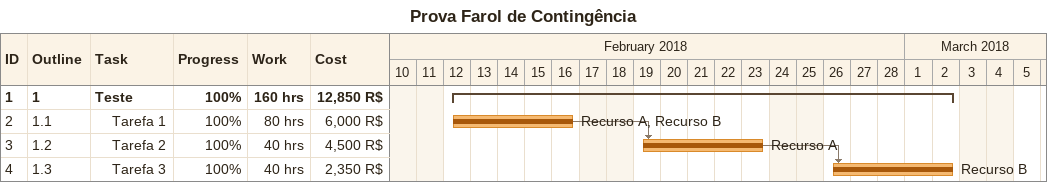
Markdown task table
Prova Farol de Contingência

| ID | WBS | Task | Start | Finish | Predecessors | Resources | % complete | Work (h) | Cost (R$) |
|---|---|---|---|---|---|---|---|---|---|
| 1 | 1 | **Teste** | 2018-02-12 | 2018-03-02 |  |  | 100 | 160 | 12850 |
| 2 | 1.1 | Tarefa 1 | 2018-02-12 | 2018-02-16 |  | Recurso A, Recurso B | 100 | 80 | 6000 |
| 3 | 1.2 | Tarefa 2 | 2018-02-19 | 2018-02-23 | 2 | Recurso A | 100 | 40 | 4500 |
| 4 | 1.3 | Tarefa 3 | 2018-02-26 | 2018-03-02 | 3 | Recurso B | 100 | 40 | 2350 |
